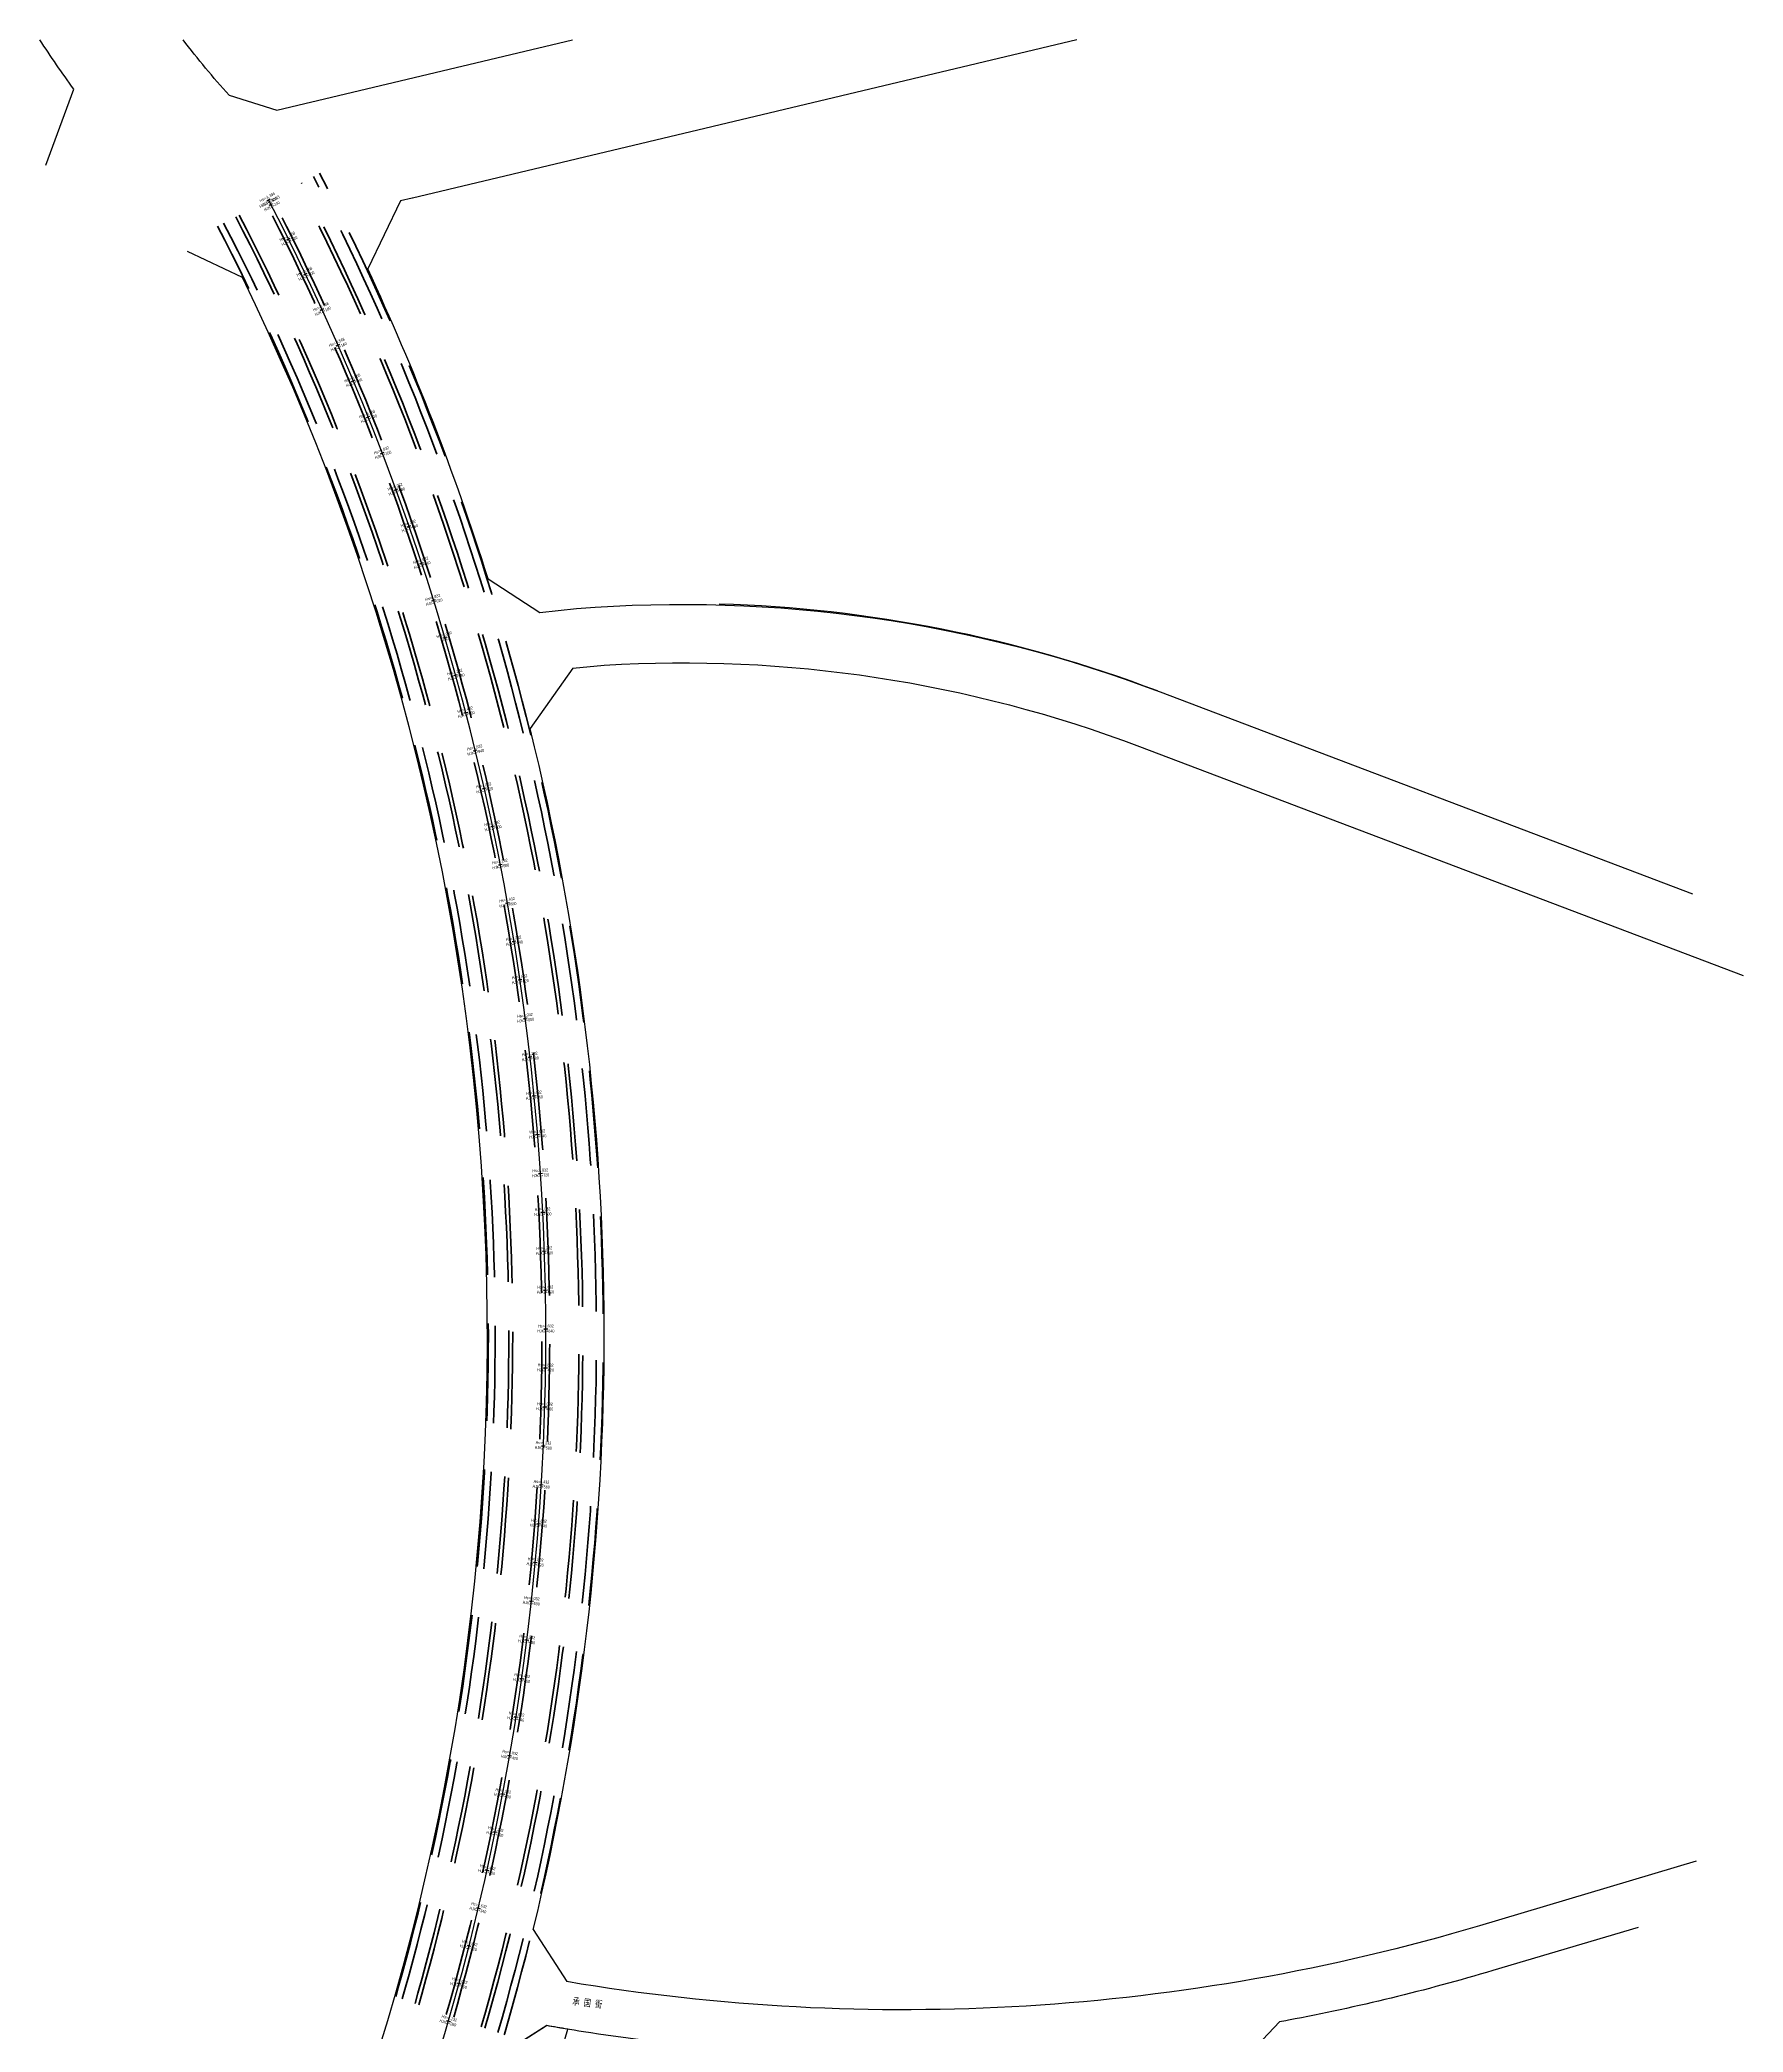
# Model space of a CAD drawing. Extents: x 0 to 558779, y 0 to 2762081.
# Drawn here: x 519965 to 520839, y 2758503 to 2759526 of the extents above; entities that cross this region are included whole.
import ezdxf
from ezdxf.enums import TextEntityAlignment as Align

# ---------------------------------------------------------------- set-up
doc = ezdxf.new("R2010")
doc.units = 0
doc.header["$LTSCALE"] = 20
doc.linetypes.add('HIDDEN', pattern=[0.375, 0.25, -0.125])
for name, color, linetype in [('0-路名', 7, 'Continuous'), ('DL-相交规划路', 161, 'Continuous'), ('RD-红线', 230, 'Continuous'), ('XW_海江大道（2000坐标）', 7, 'Continuous'), ('YD-G2', 96, 'Continuous'), ('桩号-海江大道（2000坐标）', 7, 'Continuous'), ('设计高-地面高-海江大道（2000坐标）', 7, 'Continuous'), ('设计高-海江大道（2000坐标）', 7, 'Continuous')]:
    doc.layers.add(name, color=color, linetype=linetype)
doc.styles.get("Standard").update_dxf_attribs({"font": 'fsdb_e.shx', "width": 0.7, "bigfont": 'hzdx.shx'})
doc.styles.add('仿宋', font='simfang_0.ttf', dxfattribs={"width": 0.8})

msp = doc.modelspace()

# ---------------------------------------------------------------- linework, layer by layer
at = {"layer": 'DL-相交规划路', "linetype": 'HIDDEN', "lineweight": 35, "ltscale": 10, "flags": 128}
for points in [[(520176.827, 2758431.642, 0.20741161), (520105.042, 2759456.026, 0.20741161)], [(520180.128, 2758430.478, 0.20741161), (520108.148, 2759457.639, 0.20741161)], [(520150.421, 2758440.955, 0.20741161), (520080.193, 2759443.122)], [(520154.193, 2758439.624, 0.20741161), (520083.743, 2759444.965)], [(520168.339, 2758434.635, 0.20741161), (520097.055, 2759451.878)], [(520170.225, 2758433.97, 0.20741161), (520098.83, 2759452.8, 0.20741161)], [(520134.389, 2758446.609, 0.20741161), (520065.106, 2759435.287)], [(520136.275, 2758445.944, 0.20741161), (520066.881, 2759436.209)], [(520124.487, 2758450.101, 0.20741161), (520055.788, 2759430.448, 0.20741161)], [(520127.787, 2758448.937, 0.20741161), (520058.894, 2759432.061, 0.20741161)]]:
    msp.add_lwpolyline(points, format="xyb", dxfattribs=at)
at = {"layer": 'RD-红线'}
for points in [[(519982.017, 2759500.882, -0.01347037), (519964.547, 2759526.154, -0.01347037)], [(520061.719, 2759497.673, -0.01814224), (520038.07, 2759526.154, -0.01814224)], [(519967.633, 2759461.796), (519982.017, 2759500.882, 0.53624356)], [(520061.719, 2759497.673), (520086.151, 2759490.011, 0.27547729)], [(520149.742, 2759443.473), (520132.877, 2759408.582, 0.47495449)], [(520068.525, 2759404.088), (520040.282, 2759417.415, 0.35070548)], [(520002.779, 2758125.273), (520023.99, 2758185.416, -0.03109877), (520029.475, 2758198.344), (520046.433, 2758232.28, 0.03109877), (520050.656, 2758242.233), (520124.022, 2758450.257, 0.2012424), (520068.525, 2759404.088, 0.2012424)], [(520194.698, 2759249.48, 0.03298778), (520132.877, 2759408.582)], [(520194.698, 2759249.48), (520221.253, 2759232.126, 0.35783821)], [(520221.253, 2759232.126), (520240.066, 2759234.174, -0.11083765), (520539.748, 2759191.41), (520813.158, 2759087.712)], [(520238.147, 2759203.54), (520216.283, 2759172.639, 0.45789715)], [(520238.147, 2759203.54), (520254.351, 2759205.103, -0.1062677), (520529.11, 2759163.36), (520839.088, 2759045.792)], [(520217.89, 2758555.96, 0.12078744), (520216.283, 2759172.639)], [(520815.03, 2758591.024), (520703.661, 2758557.884, -0.11454811), (520235.093, 2758529.207)], [(520785.13, 2758557.087), (520710.506, 2758534.881, -0.02540954), (520605.687, 2758509.406), (520604.3, 2758509.152), (520601.014, 2758508.551)], [(520366.734, 2758491.557, -0.02913089), (520243.669, 2758503.5, -0.00451028), (520224.767, 2758506.629)]]:
    msp.add_lwpolyline(points, format="xyb", dxfattribs=at)
for points in [[(520086.151, 2759490.011), (520237.973, 2759526.155)], [(520497.053, 2759526.156), (520155.922, 2759444.945), (520155.725, 2759444.898), (520149.742, 2759443.473)], [(520217.89, 2758555.96), (520235.093, 2758529.207)], [(520200.375, 2758491.099), (520224.767, 2758506.629)], [(520592.532, 2758499.51), (520600.989, 2758508.525)]]:
    msp.add_lwpolyline(points, dxfattribs=at)
msp.add_arc((520293.221, 2758545.603), 691.184, 69.229355, 88.326879, dxfattribs=at)
at = {"layer": 'XW_海江大道（2000坐标）', "color": 2}
msp.add_arc((518959.327, 2758861.031), 1265, 340.573195, 27.443856, dxfattribs=at)
msp.add_arc((518959.327, 2758861.031), 1265, 340.573195, 27.443856, dxfattribs=at)
at = {"layer": 'YD-G2', "color": 7}
msp.add_lwpolyline([(520208.902, 2758420.326, 0.01671837), (520235.556, 2758504.804, -0.0025751), (520224.771, 2758506.631), (520200.379, 2758491.102, -0.0123437), (520180.61, 2758430.304), (520153.29, 2758352.844, 0.03109877), (520150.335, 2758342.444), (520142.252, 2758305.378, -0.03109877), (520138.413, 2758291.869), (520137.277, 2758288.649), (520154.245, 2758265.355), (520208.902, 2758420.326, 0.01671837)], format="xyb", close=True, dxfattribs=at)
at = {"layer": '设计高-地面高-海江大道（2000坐标）'}
for p, q in [((520081.08, 2759443.583), (520082.855, 2759444.504)), ((520082.289, 2759441.249), (520084.066, 2759442.167)), ((520091.322, 2759423.423), (520093.113, 2759424.313)), ((520100.071, 2759405.456), (520101.876, 2759406.318)), ((520108.536, 2759387.354), (520110.354, 2759388.186)), ((520116.713, 2759369.119), (520118.545, 2759369.923)), ((520124.601, 2759350.758), (520126.445, 2759351.533)), ((520132.198, 2759332.274), (520134.054, 2759333.02)), ((520139.502, 2759313.673), (520141.369, 2759314.389)), ((520146.51, 2759294.958), (520148.389, 2759295.645)), ((520153.222, 2759276.135), (520155.111, 2759276.792)), ((520159.636, 2759257.208), (520161.535, 2759257.835)), ((520165.749, 2759238.182), (520167.658, 2759238.779)), ((520171.561, 2759219.062), (520173.479, 2759219.628)), ((520177.07, 2759199.852), (520178.996, 2759200.388)), ((520182.274, 2759180.558), (520184.209, 2759181.063)), ((520187.173, 2759161.183), (520189.116, 2759161.658)), ((520191.765, 2759141.734), (520193.715, 2759142.178)), ((520196.048, 2759122.215), (520198.005, 2759122.628)), ((520200.023, 2759102.63), (520201.986, 2759103.012)), ((520203.688, 2759082.985), (520205.656, 2759083.336)), ((520207.041, 2759063.284), (520209.015, 2759063.604)), ((520210.083, 2759043.533), (520212.062, 2759043.822)), ((520212.812, 2759023.736), (520214.795, 2759023.994)), ((520215.227, 2759003.899), (520217.214, 2759004.125)), ((520217.329, 2758984.026), (520219.319, 2758984.22)), ((520219.116, 2758964.122), (520221.11, 2758964.285)), ((520220.589, 2758944.192), (520222.584, 2758944.324)), ((520221.746, 2758924.242), (520223.743, 2758924.342)), ((520222.587, 2758904.275), (520224.586, 2758904.344)), ((520223.113, 2758884.298), (520225.113, 2758884.335)), ((520223.323, 2758864.315), (520225.323, 2758864.321)), ((520223.217, 2758844.332), (520225.217, 2758844.305)), ((520222.795, 2758824.352), (520224.794, 2758824.294)), ((520222.057, 2758804.382), (520224.055, 2758804.292)), ((520221.004, 2758784.426), (520223, 2758784.304)), ((520219.635, 2758764.489), (520221.629, 2758764.336)), ((520217.951, 2758744.576), (520219.943, 2758744.391)), ((520215.953, 2758724.692), (520217.941, 2758724.476)), ((520213.64, 2758704.842), (520215.625, 2758704.595)), ((520211.014, 2758685.032), (520212.995, 2758684.753)), ((520208.075, 2758665.265), (520210.051, 2758664.955)), ((520204.824, 2758645.547), (520206.795, 2758645.206)), ((520201.262, 2758625.883), (520203.227, 2758625.511)), ((520197.389, 2758606.278), (520199.348, 2758605.875)), ((520193.207, 2758586.737), (520195.159, 2758586.303)), ((520188.716, 2758567.264), (520190.661, 2758566.799)), ((520183.918, 2758547.864), (520185.856, 2758547.369)), ((520178.814, 2758528.543), (520180.743, 2758528.017)), ((520173.405, 2758509.305), (520175.326, 2758508.748))]:
    msp.add_line(p, q, dxfattribs=at)

# ---------------------------------------------------------------- texts
at = {"layer": '0-路名', "lineweight": 35, "style": '仿宋', "width": 0.75}
msp.add_text('承 国 街', height=3.5, rotation=353.16227, dxfattribs=at).set_placement((520237.866, 2758517.514))
at = {"layer": '桩号-海江大道（2000坐标）', "width": 0.75}
for s, rotation, p in [('HJK3+242.63', 27.443856, (520082.106, 2759443.777)), ('HJK3+240', 27.324733, (520083.315, 2759441.442)), ('HJK3+220', 26.418871, (520092.351, 2759423.599)), ('HJK3+200', 25.513009, (520101.103, 2759405.616)), ('HJK3+180', 24.607146, (520109.57, 2759387.497)), ('HJK3+160', 23.701284, (520117.75, 2759369.247)), ('HJK3+140', 22.795422, (520125.639, 2759350.869)), ('HJK3+120', 21.88956, (520133.238, 2759332.369)), ('HJK3+100', 20.983698, (520140.543, 2759313.751)), ('HJK3+080', 20.077836, (520147.553, 2759295.019)), ('HJK3+060', 19.171974, (520154.265, 2759276.18)), ('HJK3+040', 18.266112, (520160.679, 2759257.236)), ('HJK3+020', 17.360249, (520166.793, 2759238.194)), ('HJK3', 16.454387, (520172.605, 2759219.057)), ('HJK2+980', 15.548525, (520178.113, 2759199.831)), ('HJK2+960', 14.642663, (520183.317, 2759180.52)), ('HJK2+940', 13.736801, (520188.215, 2759161.129)), ('HJK2+920', 12.830939, (520192.806, 2759141.664)), ('HJK2+900', 11.925077, (520197.089, 2759122.128)), ('HJK2+880', 11.019215, (520201.062, 2759102.527)), ('HJK2+860', 10.113352, (520204.725, 2759082.865)), ('HJK2+840', 9.20749, (520208.076, 2759063.148)), ('HJK2+820', 8.301628, (520211.115, 2759043.381)), ('HJK2+800', 7.395766, (520213.842, 2759023.568)), ('HJK2+780', 6.489904, (520216.255, 2759003.714)), ('HJK2+760', 5.584042, (520218.353, 2758983.824)), ('HJK2+740', 4.67818, (520220.137, 2758963.904)), ('HJK2+720', 3.772318, (520221.606, 2758943.959)), ('HJK2+700', 2.866455, (520222.759, 2758923.992)), ('HJK2+680', 1.960593, (520223.597, 2758904.01)), ('HJK2+660', 1.054731, (520224.118, 2758884.017)), ('HJK2+640', 0.148869, (520224.324, 2758864.018)), ('HJK2+620', 359.243007, (520224.213, 2758844.019)), ('HJK2+600', 358.337145, (520223.786, 2758824.023)), ('HJK2+580', 357.431283, (520223.043, 2758804.037)), ('HJK2+560', 356.525421, (520221.984, 2758784.066)), ('HJK2+540', 355.619558, (520220.609, 2758764.113)), ('HJK2+520', 354.713696, (520218.919, 2758744.185)), ('HJK2+500', 353.807834, (520216.914, 2758724.286)), ('HJK2+480', 352.901972, (520214.595, 2758704.421)), ('HJK2+460', 351.99611, (520211.963, 2758684.595)), ('HJK2+440', 351.090248, (520209.017, 2758664.814)), ('HJK2+420', 350.184386, (520205.758, 2758645.081)), ('HJK2+400', 349.278524, (520202.188, 2758625.402)), ('HJK2+380', 348.372661, (520198.308, 2758605.783)), ('HJK2+360', 347.466799, (520194.118, 2758586.227)), ('HJK2+340', 346.560937, (520189.619, 2758566.74)), ('HJK2+320', 345.655075, (520184.812, 2758547.326)), ('HJK2+300', 344.749213, (520179.7, 2758527.991)), ('HJK2+280', 343.843351, (520174.282, 2758508.739))]:
    msp.add_text(s, height=1.5, rotation=rotation, dxfattribs=at).set_placement(p, align=Align.TOP_CENTER)
at = {"layer": '设计高-海江大道（2000坐标）', "width": 0.75}
for s, rotation, p in [('Hs=-1.394', 27.443856, (520081.829, 2759444.31)), ('Hs=-1.368', 27.324733, (520083.04, 2759441.975)), ('Hs=-1.168', 26.418871, (520092.084, 2759424.137)), ('Hs=-0.968', 25.513009, (520100.845, 2759406.158)), ('Hs=-0.768', 24.607146, (520109.32, 2759388.043)), ('Hs=-0.568', 23.701284, (520117.508, 2759369.796)), ('Hs=-0.368', 22.795422, (520125.407, 2759351.422)), ('Hs=-0.168', 21.88956, (520133.014, 2759332.925)), ('Hs=0.032', 20.983698, (520140.328, 2759314.311)), ('Hs=0.232', 20.077836, (520147.347, 2759295.583)), ('Hs=0.432', 19.171974, (520154.068, 2759276.747)), ('Hs=0.632', 18.266112, (520160.491, 2759257.806)), ('Hs=0.832', 17.360249, (520166.614, 2759238.767)), ('Hs=1.032', 16.454387, (520172.435, 2759219.633)), ('Hs=1.232', 15.548525, (520177.953, 2759200.409)), ('Hs=1.432', 14.642663, (520183.166, 2759181.101)), ('Hs=1.632', 13.736801, (520188.073, 2759161.712)), ('Hs=1.832', 12.830939, (520192.673, 2759142.249)), ('Hs=2.032', 11.925077, (520196.965, 2759122.715)), ('Hs=2.232', 11.019215, (520200.947, 2759103.116)), ('Hs=2.432', 10.113352, (520204.619, 2759083.456)), ('Hs=2.632', 9.20749, (520207.98, 2759063.74)), ('Hs=2.832', 8.301628, (520211.029, 2759043.974)), ('Hs=3.032', 7.395766, (520213.765, 2759024.163)), ('Hs=3.232', 6.489904, (520216.187, 2759004.31)), ('Hs=3.432', 5.584042, (520218.295, 2758984.422)), ('Hs=3.632', 4.67818, (520220.088, 2758964.502)), ('Hs=3.832', 3.772318, (520221.567, 2758944.557)), ('Hs=4.032', 2.866455, (520222.729, 2758924.591)), ('Hs=4.232', 1.960593, (520223.576, 2758904.609)), ('Hs=4.432', 1.054731, (520224.107, 2758884.617)), ('Hs=4.632', 0.148869, (520224.322, 2758864.618)), ('Hs=4.832', 359.243007, (520224.221, 2758844.619)), ('Hs=5.032', 358.337145, (520223.803, 2758824.623)), ('Hs=5.232', 357.431283, (520223.07, 2758804.637)), ('Hs=5.432', 356.525421, (520222.02, 2758784.665)), ('Hs=5.632', 355.619558, (520220.655, 2758764.711)), ('Hs=5.832', 354.713696, (520218.974, 2758744.782)), ('Hs=6.032', 353.807834, (520216.979, 2758724.882)), ('Hs=6.232', 352.901972, (520214.67, 2758705.016)), ('Hs=6.432', 351.99611, (520212.046, 2758685.189)), ('Hs=6.632', 351.090248, (520209.11, 2758665.406)), ('Hs=6.832', 350.184386, (520205.861, 2758645.672)), ('Hs=7.032', 349.278524, (520202.3, 2758625.992)), ('Hs=7.232', 348.372661, (520198.429, 2758606.37)), ('Hs=7.432', 347.466799, (520194.248, 2758586.812)), ('Hs=7.632', 346.560937, (520189.758, 2758567.323)), ('Hs=7.832', 345.655075, (520184.961, 2758547.907)), ('Hs=8.032', 344.749213, (520179.858, 2758528.569)), ('Hs=8.232', 343.843351, (520174.449, 2758509.315))]:
    msp.add_text(s, height=1.5, rotation=rotation, dxfattribs=at).set_placement(p, align=Align.BOTTOM_CENTER)

doc.saveas('drawing.dxf')
